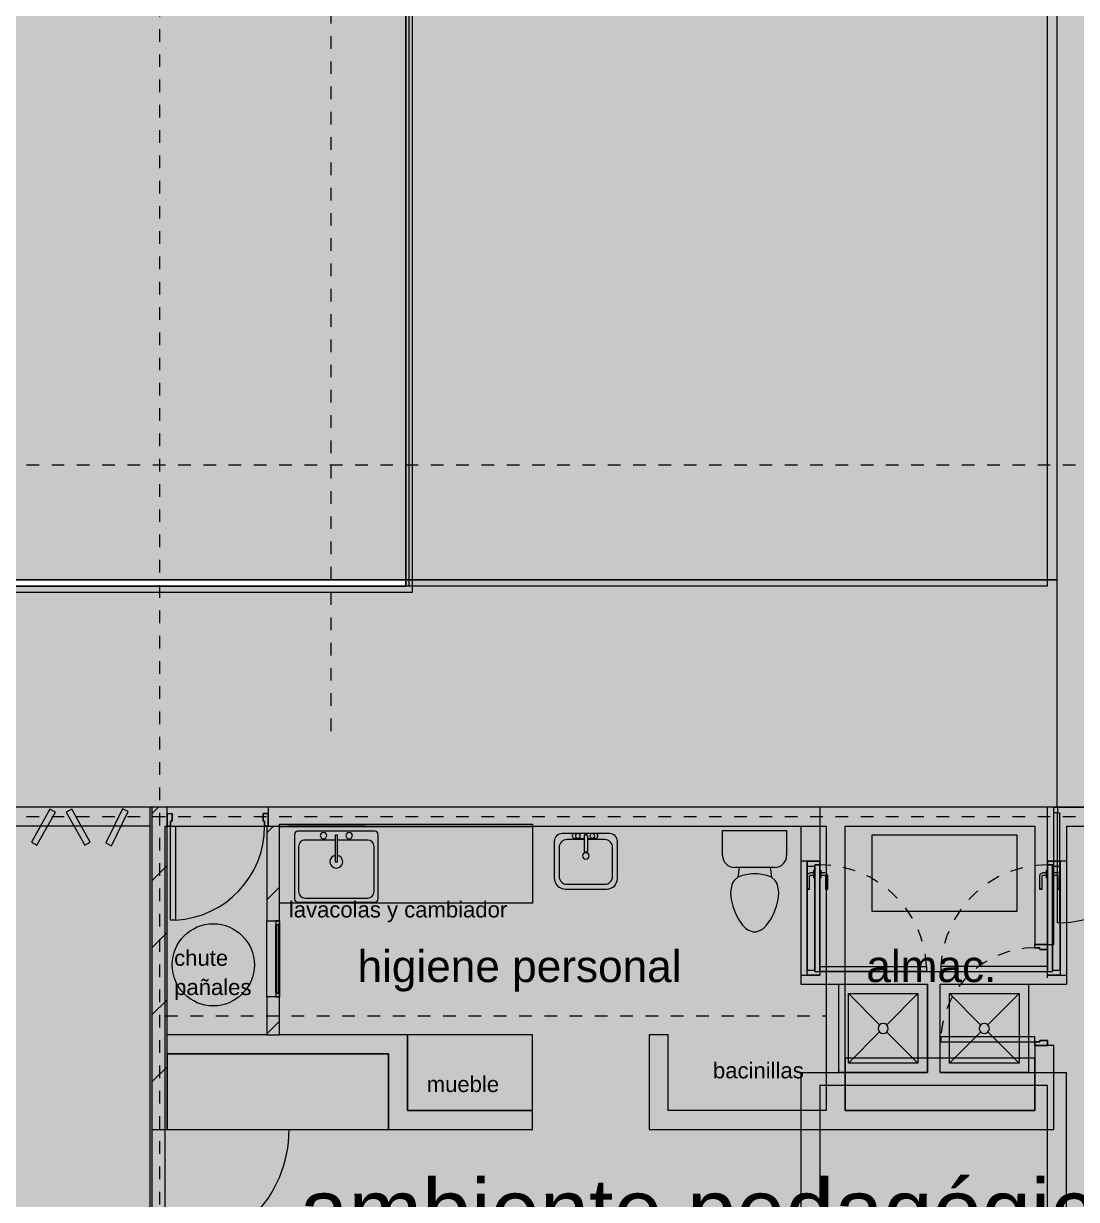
# Model space of a CAD drawing. Header units: metres. Extents: x -11.7 to 73.2, y 41.7 to 99.3.
# Drawn here: x 41.06 to 49.39, y 52.81 to 62.12 of the extents above; entities that cross this region are included whole.
import ezdxf

# ---------------------------------------------------------------- set-up
doc = ezdxf.new("R2010")
doc.units = ezdxf.units.M
for name, pattern in [('LineaDiscontinua-1_5mm', [0.003, 0.0015, -0.0015]), ('LíneaDeRejilla', [0.021, 0.012, -0.003, 0.003, -0.003]), ('Oculto', [0.006, 0.004, -0.002])]:
    doc.linetypes.add(name, pattern=pattern)
for name, color, linetype, lineweight in [('A-BRND', 11, 'Continuous', 5), ('A-DETL-3', 151, 'Continuous', 5), ('A-DETL-GENF', 92, 'Continuous', 5), ('A-DETL-LNOC', 90, 'Oculto', 5), ('A-GENM', 13, 'Continuous', 5), ('A-GLAZ', 151, 'Continuous', 13), ('A-MUEB', 31, 'Continuous', 5), ('A-MURO', 113, 'Continuous', 9), ('A-MURO-ACHU', 111, 'Continuous', 9), ('A-PISO', 51, 'Continuous', 9), ('A-PISO-ACHU', 8, 'Continuous', 9), ('A-PUER', 31, 'Continuous', 5), ('A-PUER-MARC', 31, 'Continuous', 5), ('A-TEXT-NOTA', 2, 'Continuous', 5), ('A-VENT', 1, 'Continuous', 5), ('A-WALL', 113, 'Continuous', 18), ('H-HID-APAR', 6, 'Continuous', 5), ('S-REJI', 1, 'Continuous', 5)]:
    doc.layers.add(name, color=color, linetype=linetype, lineweight=lineweight)
doc.styles.add('Arial', font='arial.ttf', dxfattribs={"height": 0.5})
doc.styles.add('Arial_3', font='arial.ttf', dxfattribs={"height": 0.25})
doc.styles.add('Arial_6', font='arial.ttf', dxfattribs={"height": 0.125})
pattern_1 = [(45, (0, 0), (-0.265165, 0.265165), [])]

# ---------------------------------------------------------------- blocks, each defined once
blk = doc.blocks.new('Top Rail Type - Top Rail_Internal_-1126757-Nivel 1')
at = {"layer": 'A-BRND'}
for p, q in [((44.0865, 57.6669), (44.0865, 68.1471)), ((44.0865, 68.1471), (44.0865, 57.6669)), ((44.1365, 68.1179), (44.1365, 57.6169)), ((44.1365, 68.1179), (44.1365, 57.6169)), ((44.1365, 57.6169), (19.8896, 57.6169)), ((44.1365, 57.6169), (19.8896, 57.6169)), ((20.0811, 57.6669), (44.0865, 57.6669)), ((44.0865, 57.6669), (20.0811, 57.6669)), ((44.0865, 57.6669), (44.0865, 57.6669)), ((44.1365, 57.6169), (44.1365, 57.6169))]:
    blk.add_line(p, q, dxfattribs=at)
blk = doc.blocks.new('Puerta-Batiente-ConDilataciones - 900x2200-3 Dilataciones-1189421-Nivel 1')
at = {"layer": 'A-GENM'}
for p, q in [((0.422, -0.035), (-0.422, -0.035)), ((0.422, -0.035), (-0.422, -0.035)), ((0.422, -0.035), (-0.422, -0.035)), ((-0.422, -0.075), (0.422, -0.075)), ((-0.422, -0.075), (0.422, -0.075)), ((-0.422, -0.075), (0.422, -0.075))]:
    blk.add_line(p, q, dxfattribs=at)
at = {"layer": 'A-PUER'}
for p, q in [((0.422, -0.035), (-0.422, -0.035)), ((-0.422, -0.035), (-0.422, -0.035)), ((-0.422, -0.035), (0.422, -0.035)), ((-0.422, -0.035), (-0.422, -0.075)), ((-0.422, -0.035), (-0.422, -0.075)), ((-0.422, -0.919), (-0.422, -0.075)), ((-0.422, -0.075), (-0.382, -0.075)), ((0.422, -0.075), (-0.422, -0.075)), ((-0.422, -0.075), (-0.422, -0.075)), ((-0.422, -0.075), (0.422, -0.075)), ((-0.382, -0.075), (-0.382, -0.919)), ((0.422, -0.035), (0.422, -0.035)), ((0.422, -0.075), (0.422, -0.035)), ((0.422, -0.035), (0.422, -0.075)), ((0.422, -0.075), (0.422, -0.075)), ((-0.382, -0.919), (-0.422, -0.919))]:
    blk.add_line(p, q, dxfattribs=at)
at = {"layer": 'A-PUER', "linetype": 'LineaDiscontinua-1_5mm'}
blk.add_arc((-0.422, -0.075), 0.844, 272.71646, 0, dxfattribs=at)
at = {"layer": 'A-PUER-MARC'}
for p, q in [((-0.45, -0.075), (-0.45, 0.025)), ((-0.45, 0.025), (-0.41, 0.025)), ((-0.45, -0.075), (-0.45, 0.025)), ((-0.45, 0.025), (-0.45, 0.025)), ((-0.45, 0.025), (0.45, 0.025)), ((-0.41, 0.025), (-0.41, -0.035)), ((-0.41, 0.025), (-0.41, 0.025)), ((-0.41, 0.025), (-0.41, -0.035)), ((0.41, 0.025), (-0.41, 0.025)), ((0.41, -0.035), (0.41, 0.025)), ((0.45, 0.025), (0.41, 0.025)), ((0.41, 0.025), (0.41, 0.025)), ((0.41, -0.035), (0.41, 0.025)), ((0.45, 0.025), (0.45, 0.025)), ((0.45, 0.025), (0.45, -0.075)), ((0.45, 0.025), (0.45, -0.075)), ((-0.422, -0.075), (-0.45, -0.075)), ((-0.45, -0.075), (-0.45, -0.075)), ((0.45, -0.075), (-0.45, -0.075)), ((-0.41, -0.035), (-0.422, -0.035)), ((-0.422, -0.035), (-0.422, -0.075)), ((-0.422, -0.035), (-0.422, -0.035)), ((-0.422, -0.035), (-0.422, -0.075)), ((0.422, -0.035), (-0.422, -0.035)), ((-0.422, -0.075), (-0.422, -0.075)), ((-0.422, -0.075), (0.422, -0.075)), ((-0.41, -0.035), (-0.41, -0.035)), ((-0.41, -0.035), (0.41, -0.035)), ((0.41, -0.035), (0.41, -0.035)), ((0.41, -0.035), (0.422, -0.035)), ((0.422, -0.035), (0.422, -0.035)), ((0.422, -0.035), (0.422, -0.075)), ((0.422, -0.075), (0.422, -0.035)), ((0.422, -0.075), (0.422, -0.075)), ((0.422, -0.075), (0.45, -0.075)), ((0.45, -0.075), (0.45, -0.075))]:
    blk.add_line(p, q, dxfattribs=at)
blk = doc.blocks.new('Manija-Horizontal-SinCerradura - 120-1041475-Nivel 1')
at = {"layer": 'A-PUER'}
for p, q in [((0.12, 0.008), (0.12, 0)), ((0.12, 0.008), (0.18, 0.008)), ((0.18, 0.008), (0.12, 0.008)), ((0.12, 0), (0.18, 0)), ((0.18, 0), (0.12, 0)), ((0.14, 0.038), (0.14, 0.008)), ((0.14, 0.008), (0.16, 0.008)), ((0.16, 0.008), (0.14, 0.008)), ((0.16, 0.008), (0.16, 0.038)), ((0.27, 0.063), (0.165, 0.063)), ((0.165, 0.043), (0.27, 0.043)), ((0.18, 0), (0.18, 0.008)), ((0.27, 0.063), (0.27, 0.043)), ((0.27, 0.043), (0.27, 0.063))]:
    blk.add_line(p, q, dxfattribs=at)
at = {"layer": 'A-PUER', "flags": 128}
for points in [[(0.165, 0.063), (0.144, 0.0515), (0.14, 0.038)], [(0.16, 0.038), (0.1623, 0.0422), (0.165, 0.043)]]:
    blk.add_lwpolyline(points, dxfattribs=at)
blk = doc.blocks.new('Manija-Horizontal-SinCerradura - 120-1041476-Nivel 1')
at = {"layer": 'A-PUER'}
for p, q in [((0.12, 0), (0.12, -0.008)), ((0.12, 0), (0.18, 0)), ((0.18, 0), (0.12, 0)), ((0.18, -0.008), (0.18, 0)), ((0.12, -0.008), (0.18, -0.008)), ((0.18, -0.008), (0.12, -0.008)), ((0.14, -0.008), (0.14, -0.038)), ((0.14, -0.008), (0.16, -0.008)), ((0.16, -0.008), (0.14, -0.008)), ((0.16, -0.038), (0.16, -0.008)), ((0.27, -0.043), (0.165, -0.043)), ((0.165, -0.063), (0.27, -0.063)), ((0.27, -0.063), (0.27, -0.043)), ((0.27, -0.043), (0.27, -0.063))]:
    blk.add_line(p, q, dxfattribs=at)
at = {"layer": 'A-PUER', "flags": 128}
for points in [[(0.14, -0.038), (0.1515, -0.059), (0.165, -0.063)], [(0.165, -0.043), (0.1608, -0.0407), (0.16, -0.038)]]:
    blk.add_lwpolyline(points, dxfattribs=at)
blk = doc.blocks.new('Puerta-Batiente-ConDilataciones - 900x2200-3 Dilataciones-1189918-Nivel 1')
at = {"layer": 'A-GENM'}
for p, q in [((-0.422, 0.075), (0.422, 0.075)), ((-0.422, 0.075), (0.422, 0.075)), ((-0.422, 0.075), (0.422, 0.075)), ((0.422, 0.035), (-0.422, 0.035)), ((0.422, 0.035), (-0.422, 0.035)), ((0.422, 0.035), (-0.422, 0.035))]:
    blk.add_line(p, q, dxfattribs=at)
at = {"layer": 'A-PUER'}
for p, q in [((-0.382, 0.919), (-0.422, 0.919)), ((-0.422, 0.919), (-0.422, 0.075)), ((-0.382, 0.075), (-0.382, 0.919)), ((-0.422, 0.075), (-0.382, 0.075)), ((0.422, 0.075), (-0.422, 0.075)), ((-0.422, 0.075), (-0.422, 0.075)), ((-0.422, 0.075), (0.422, 0.075)), ((-0.422, 0.075), (-0.422, 0.035)), ((-0.422, 0.075), (-0.422, 0.035)), ((0.422, 0.035), (-0.422, 0.035)), ((-0.422, 0.035), (-0.422, 0.035)), ((-0.422, 0.035), (0.422, 0.035)), ((0.422, 0.075), (0.422, 0.075)), ((0.422, 0.035), (0.422, 0.075)), ((0.422, 0.075), (0.422, 0.035)), ((0.422, 0.035), (0.422, 0.035))]:
    blk.add_line(p, q, dxfattribs=at)
at = {"layer": 'A-PUER', "linetype": 'LineaDiscontinua-1_5mm'}
blk.add_arc((-0.422, 0.075), 0.844, 360, 87.28354, dxfattribs=at)
at = {"layer": 'A-PUER-MARC'}
for p, q in [((-0.45, -0.025), (-0.45, 0.075)), ((-0.45, 0.075), (-0.422, 0.075)), ((-0.45, -0.025), (-0.45, 0.075)), ((-0.45, 0.075), (-0.45, 0.075)), ((-0.45, 0.075), (0.45, 0.075)), ((-0.422, 0.075), (-0.422, 0.035)), ((0.422, 0.075), (-0.422, 0.075)), ((-0.422, 0.075), (-0.422, 0.075)), ((-0.422, 0.075), (-0.422, 0.035)), ((-0.422, 0.035), (-0.41, 0.035)), ((-0.422, 0.035), (-0.422, 0.035)), ((-0.422, 0.035), (0.422, 0.035)), ((-0.41, 0.035), (-0.41, -0.025)), ((-0.41, 0.035), (-0.41, -0.025)), ((0.41, 0.035), (-0.41, 0.035)), ((-0.41, 0.035), (-0.41, 0.035)), ((0.41, 0.035), (0.41, 0.035)), ((0.41, -0.025), (0.41, 0.035)), ((0.422, 0.035), (0.41, 0.035)), ((0.41, -0.025), (0.41, 0.035)), ((0.422, 0.075), (0.422, 0.075)), ((0.45, 0.075), (0.422, 0.075)), ((0.422, 0.075), (0.422, 0.035)), ((0.422, 0.035), (0.422, 0.075)), ((0.422, 0.035), (0.422, 0.035)), ((0.45, 0.075), (0.45, -0.025)), ((0.45, 0.075), (0.45, 0.075)), ((0.45, 0.075), (0.45, -0.025)), ((-0.41, -0.025), (-0.45, -0.025)), ((0.45, -0.025), (-0.45, -0.025)), ((-0.45, -0.025), (-0.45, -0.025)), ((-0.41, -0.025), (-0.41, -0.025)), ((-0.41, -0.025), (0.41, -0.025)), ((0.41, -0.025), (0.45, -0.025)), ((0.41, -0.025), (0.41, -0.025)), ((0.45, -0.025), (0.45, -0.025))]:
    blk.add_line(p, q, dxfattribs=at)
blk = doc.blocks.new('M_Shower Stall-2D - Poceta aseol-2D 70_70-1736770-Nivel 1')
at = {"layer": 'H-HID-APAR'}
for p, q in [((0, 0), (0, 0.7)), ((0, 0.7), (0.7, 0.7)), ((0.7, 0.7), (0.7, 0)), ((0.075, 0.625), (0.3211, 0.3789)), ((0.075, 0.075), (0.075, 0.625)), ((0.075, 0.625), (0.625, 0.625)), ((0.625, 0.625), (0.3789, 0.3789)), ((0.625, 0.625), (0.625, 0.075)), ((0.3224, 0.3224), (0.075, 0.075)), ((0.3776, 0.3224), (0.625, 0.075)), ((0.7, 0), (0, 0)), ((0.625, 0.075), (0.075, 0.075))]:
    blk.add_line(p, q, dxfattribs=at)
for start, end in [(360, 180), (180, 360)]:
    blk.add_arc((0.35, 0.35), 0.04, start, end, dxfattribs=at)
blk = doc.blocks.new('PuertaVentana-Batiente-2Cuerpos-ConDivisionHorizontal - 1800x2000 - Division 80-1717527-Nivel 1')
at = {"layer": 'A-PUER'}
for p, q in [((-0.855, 0.84), (-0.87, 0.84)), ((-0.87, 0.84), (-0.87, -0.03)), ((-0.855, -0.03), (-0.855, 0.84)), ((0.855, -0.03), (0.855, 0.84)), ((0.855, 0.84), (0.87, 0.84)), ((0.87, 0.84), (0.87, -0.03)), ((-0.9, -0.03), (-0.9, -0.075)), ((-0.87, -0.03), (-0.9, -0.03)), ((-0.9, -0.075), (-0.87, -0.075)), ((-0.87, -0.075), (-0.87, -0.03)), ((-0.87, -0.03), (-0.855, -0.03)), ((0.87, -0.03), (0.855, -0.03)), ((0.87, -0.075), (0.87, -0.03)), ((0.87, -0.03), (0.9, -0.03)), ((0.9, -0.075), (0.87, -0.075)), ((0.9, -0.03), (0.9, -0.075))]:
    blk.add_line(p, q, dxfattribs=at)
for centre, start, end in [((-0.87, -0.03), 360, 89.01209), ((0.87, -0.03), 90.98791, 180)]:
    blk.add_arc(centre, 0.87, start, end, dxfattribs=at)
blk = doc.blocks.new('M_Door-Curtain-Wall-Single-Glass - M_Door-Curtain-Wall-Single-Glass-1730357-Nivel 1')
at = {"layer": 'A-PUER'}
blk.add_line((0.4875, -0.0508), (0.4875, -1.0258), dxfattribs=at)
blk.add_arc((0.4875, -0.0508), 0.975, 180, 270, dxfattribs=at)
blk = doc.blocks.new('Puerta-Batiente-HojaLisa - 800x2200-V22-Nivel 1')
at = {"layer": 'A-PUER'}
for p, q in [((-0.332, 0.819), (-0.372, 0.819)), ((-0.372, 0.819), (-0.372, 0.075)), ((-0.332, 0.075), (-0.332, 0.819)), ((-0.372, 0.075), (-0.332, 0.075))]:
    blk.add_line(p, q, dxfattribs=at)
at = {"layer": 'A-PUER', "linetype": 'LineaDiscontinua-1_5mm'}
blk.add_arc((-0.372, 0.075), 0.744, 360, 86.9181, dxfattribs=at)
at = {"layer": 'A-PUER-MARC', "lineweight": 9}
for p, q in [((-0.4, -0.025), (-0.4, 0.075)), ((-0.4, 0.075), (-0.372, 0.075)), ((-0.372, 0.075), (-0.372, 0.035)), ((-0.372, 0.035), (-0.36, 0.035)), ((-0.36, 0.035), (-0.36, -0.025)), ((0.36, 0.035), (0.372, 0.035)), ((0.36, -0.025), (0.36, 0.035)), ((0.372, 0.035), (0.372, 0.075)), ((0.372, 0.075), (0.4, 0.075)), ((0.4, 0.075), (0.4, -0.025)), ((-0.36, -0.025), (-0.4, -0.025)), ((0.4, -0.025), (0.36, -0.025))]:
    blk.add_line(p, q, dxfattribs=at)
at = {"layer": 'A-PUER-MARC'}
for p, q in [((-0.4, 0.075), (-0.4, -0.025)), ((-0.372, 0.075), (-0.4, 0.075)), ((-0.4, 0.075), (-0.4, 0.075)), ((-0.372, 0.035), (-0.372, 0.075)), ((-0.372, 0.075), (-0.372, 0.075)), ((-0.36, 0.035), (-0.372, 0.035)), ((-0.372, 0.035), (-0.372, 0.035)), ((-0.36, -0.025), (-0.36, 0.035)), ((-0.36, 0.035), (-0.36, 0.035)), ((0.36, 0.035), (0.36, 0.035)), ((0.36, 0.035), (0.36, -0.025)), ((0.36, 0.035), (0.372, 0.035)), ((0.372, 0.075), (0.372, 0.075)), ((0.372, 0.075), (0.4, 0.075)), ((0.372, 0.075), (0.372, 0.035)), ((0.372, 0.035), (0.372, 0.035)), ((0.4, -0.025), (0.4, 0.075)), ((0.4, 0.075), (0.4, 0.075)), ((-0.4, -0.025), (-0.36, -0.025)), ((-0.4, -0.025), (-0.4, -0.025)), ((-0.36, -0.025), (-0.36, -0.025)), ((0.4, -0.025), (0.36, -0.025)), ((0.36, -0.025), (0.36, -0.025)), ((0.4, -0.025), (0.4, -0.025))]:
    blk.add_line(p, q, dxfattribs=at)
blk = doc.blocks.new('Puerta-Batiente-HojaEnCelosia - 800x2200-1053515-Nivel 1')
at = {"layer": 'A-PUER'}
for p, q in [((-0.372, -0.819), (-0.372, -0.075)), ((-0.372, -0.075), (-0.332, -0.075)), ((-0.332, -0.075), (-0.332, -0.819)), ((-0.332, -0.819), (-0.372, -0.819))]:
    blk.add_line(p, q, dxfattribs=at)
blk.add_arc((-0.372, -0.075), 0.744, 273.0819, 0, dxfattribs=at)
at = {"layer": 'A-PUER-MARC', "lineweight": 9}
for p, q in [((-0.4, 0.025), (-0.36, 0.025)), ((-0.4, -0.075), (-0.4, 0.025)), ((-0.36, 0.025), (-0.36, -0.035)), ((0.36, 0.025), (0.4, 0.025)), ((0.36, -0.035), (0.36, 0.025)), ((0.4, 0.025), (0.4, -0.075)), ((-0.372, -0.075), (-0.4, -0.075)), ((-0.372, -0.035), (-0.372, -0.075)), ((-0.36, -0.035), (-0.372, -0.035)), ((0.372, -0.035), (0.36, -0.035)), ((0.372, -0.075), (0.372, -0.035)), ((0.4, -0.075), (0.372, -0.075))]:
    blk.add_line(p, q, dxfattribs=at)
at = {"layer": 'A-PUER-MARC'}
for p, q in [((-0.4, 0.025), (-0.4, 0.025)), ((-0.4, 0.025), (-0.4, -0.075)), ((-0.4, 0.025), (-0.36, 0.025)), ((-0.36, -0.035), (-0.36, 0.025)), ((-0.36, 0.025), (-0.36, 0.025)), ((0.36, 0.025), (0.36, -0.035)), ((0.4, 0.025), (0.36, 0.025)), ((0.36, 0.025), (0.36, 0.025)), ((0.4, -0.075), (0.4, 0.025)), ((0.4, 0.025), (0.4, 0.025)), ((-0.372, -0.075), (-0.4, -0.075)), ((-0.4, -0.075), (-0.4, -0.075)), ((-0.372, -0.035), (-0.372, -0.035)), ((-0.36, -0.035), (-0.372, -0.035)), ((-0.372, -0.075), (-0.372, -0.035)), ((-0.372, -0.075), (-0.372, -0.075)), ((-0.36, -0.035), (-0.36, -0.035)), ((0.36, -0.035), (0.372, -0.035)), ((0.36, -0.035), (0.36, -0.035)), ((0.372, -0.035), (0.372, -0.075)), ((0.372, -0.035), (0.372, -0.035)), ((0.372, -0.075), (0.4, -0.075)), ((0.372, -0.075), (0.372, -0.075)), ((0.4, -0.075), (0.4, -0.075))]:
    blk.add_line(p, q, dxfattribs=at)
blk = doc.blocks.new('M_Toilet-Domestic-3D - M_Toilet-Domestic-3D-V11-Nivel 1')
at = {"layer": 'H-HID-APAR'}
for p, q in [((-0.2534, 0.4947), (0.2534, 0.4947)), ((-0.2534, 0.2984), (-0.2534, 0.4947)), ((0.2534, 0.4947), (0.2534, 0.2984)), ((0.1587, 0.2038), (-0.1588, 0.2038)), ((-0.1235, 0.2038), (-0.1323, 0.127)), ((0.1235, 0.2038), (0.1323, 0.127)), ((-0.1626, 0.1016), (-0.177, 0.0762)), ((-0.1323, 0.127), (-0.1626, 0.1016)), ((-0.0974, 0.1397), (-0.1323, 0.127)), ((-0.0254, 0.1524), (-0.0974, 0.1397)), ((0.0254, 0.1524), (-0.0254, 0.1524)), ((0.0974, 0.1397), (0.0254, 0.1524)), ((0.1323, 0.127), (0.0974, 0.1397)), ((0.1626, 0.1016), (0.1323, 0.127)), ((0.177, 0.0762), (0.1626, 0.1016)), ((-0.1883, 0.0253), (-0.1905, 0)), ((-0.1905, 0), (-0.1861, -0.0506)), ((-0.1838, 0.0508), (-0.1883, 0.0253)), ((-0.177, 0.0762), (-0.1838, 0.0508)), ((0.1838, 0.0508), (0.177, 0.0762)), ((0.1883, 0.0253), (0.1838, 0.0508)), ((0.1861, -0.0506), (0.1905, 0)), ((0.1905, 0), (0.1883, 0.0253)), ((-0.1861, -0.0506), (-0.1724, -0.1016)), ((0.1724, -0.1016), (0.1861, -0.0506)), ((-0.1724, -0.1016), (-0.1539, -0.1524)), ((-0.1539, -0.1524), (-0.1302, -0.2032)), ((0.1302, -0.2032), (0.1539, -0.1524)), ((0.1539, -0.1524), (0.1724, -0.1016)), ((-0.1302, -0.2032), (-0.095, -0.254)), ((-0.095, -0.254), (-0.0696, -0.2794)), ((0.0696, -0.2794), (0.095, -0.254)), ((0.095, -0.254), (0.1302, -0.2032)), ((-0.0696, -0.2794), (-0.0476, -0.2921)), ((-0.0476, -0.2921), (-0.0127, -0.3048)), ((-0.0127, -0.3048), (0.0127, -0.3048)), ((0.0127, -0.3048), (0.0476, -0.2921)), ((0.0476, -0.2921), (0.0696, -0.2794))]:
    blk.add_line(p, q, dxfattribs=at)
for centre, start, end in [((-0.1588, 0.2984), 180, 270), ((0.1587, 0.2984), 270, 360)]:
    blk.add_arc(centre, 0.0946, start, end, dxfattribs=at)
blk = doc.blocks.new('M_Sink Vanity-Square - 500 x 440mm-1510842-Nivel 1')
at = {"layer": 'H-HID-APAR'}
for p, q in [((-0.2343, 0.1166), (-0.2343, -0.171)), ((-0.2343, 0.1166), (-0.2343, -0.171)), ((0.2022, 0.1801), (-0.1708, 0.1801)), ((0.2022, 0.1801), (-0.1708, 0.1801)), ((0.003, 0.1325), (-0.1327, 0.1325)), ((0.0919, 0.1801), (-0.0732, 0.1801)), ((-0.0732, 0.142), (0.003, 0.142)), ((0.003, 0.1607), (0.003, 0.0404)), ((0.0284, 0.1607), (0.0284, 0.0404)), ((0.0284, 0.142), (0.0919, 0.142)), ((0.1641, 0.1325), (0.0284, 0.1325)), ((0.2657, -0.1755), (0.2657, 0.1166)), ((0.2657, -0.1755), (0.2657, 0.1166)), ((-0.1962, 0.069), (-0.1962, -0.1583)), ((0.2276, -0.1583), (0.2276, 0.069)), ((-0.1454, -0.2599), (0.1813, -0.2599)), ((-0.1454, -0.2599), (0.1813, -0.2599)), ((-0.1327, -0.2218), (0.1641, -0.2218))]:
    blk.add_line(p, q, dxfattribs=at)
for centre, radius, start, end in [((-0.1708, 0.1166), 0.0635, 90, 180), ((-0.1708, 0.1166), 0.0635, 90, 180), ((-0.1327, 0.069), 0.0635, 90, 180), ((-0.0732, 0.1611), 0.019, 90, 270), ((-0.0478, 0.1611), 0.019, 360, 180), ((-0.0478, 0.1611), 0.019, 180, 0), ((0.0157, 0.1607), 0.0127, 360, 180), ((0.0665, 0.1611), 0.019, 360, 180), ((0.0665, 0.1611), 0.019, 180, 360), ((0.0919, 0.1611), 0.019, 270, 90), ((0.1641, 0.069), 0.0635, 0, 90), ((0.2022, 0.1166), 0.0635, 0, 90), ((0.2022, 0.1166), 0.0635, 360, 90), ((0.0157, 0.0032), 0.0254, 360, 180), ((0.0157, 0.0032), 0.0254, 180, 0), ((0.0157, 0.0404), 0.0127, 180, 0), ((-0.1454, -0.171), 0.0889, 180, 270), ((-0.1454, -0.171), 0.0889, 180, 270), ((-0.1327, -0.1583), 0.0635, 180, 270), ((0.1641, -0.1583), 0.0635, 270, 0), ((0.1813, -0.1755), 0.0844, 270, 0), ((0.1813, -0.1755), 0.0844, 270, 0)]:
    blk.add_arc(centre, radius, start, end, dxfattribs=at)
blk = doc.blocks.new('M_Counter Top - 600mm Depth-1720909-Nivel 1')
at = {"layer": 'A-MUEB'}
for p, q in [((-1.2005, 0.625), (0.7995, 0.625)), ((-1.2005, 0), (-1.2005, 0.625)), ((0.7995, 0.625), (0.7995, 0)), ((-1.2005, 0.019), (0.7995, 0.019)), ((0.7995, 0), (-1.2005, 0))]:
    blk.add_line(p, q, dxfattribs=at)
blk = doc.blocks.new('M_Sink-Single-2D - 660 x 560mm-V5-Nivel 1')
at = {"layer": 'H-HID-APAR'}
for p, q in [((0.6363, 0.675), (0.0271, 0.675)), ((0.6363, 0.675), (0.0271, 0.675)), ((0.0017, 0.6496), (0.0017, 0.1404)), ((0.0017, 0.6496), (0.0017, 0.1404)), ((0.0334, 0.5925), (0.0334, 0.2357)), ((0.5791, 0.6433), (0.0842, 0.6433)), ((0.6299, 0.2357), (0.6299, 0.5925)), ((0.6617, 0.1404), (0.6617, 0.6496)), ((0.6617, 0.1404), (0.6617, 0.6496)), ((0.3412, 0.3563), (0.3222, 0.3563)), ((0.3222, 0.3563), (0.3222, 0.1468)), ((0.3412, 0.1468), (0.3412, 0.3563)), ((0.0271, 0.115), (0.6363, 0.115)), ((0.0271, 0.115), (0.6363, 0.115)), ((0.0842, 0.1849), (0.3222, 0.1849)), ((0.3222, 0.1468), (0.3412, 0.1468)), ((0.3412, 0.1849), (0.5791, 0.1849)), ((0.1018, 0.075), (0.7218, 0.075))]:
    blk.add_line(p, q, dxfattribs=at)
for centre, radius, start, end in [((0.0271, 0.6496), 0.0254, 90, 180), ((0.0271, 0.6496), 0.0254, 90, 180), ((0.6363, 0.6496), 0.0254, 0, 90), ((0.6363, 0.6496), 0.0254, 0, 90), ((0.0842, 0.5925), 0.0508, 90, 180), ((0.5791, 0.5925), 0.0508, 360, 90), ((0.3317, 0.3563), 0.0508, 360, 180), ((0.3317, 0.3563), 0.0508, 180, 259.19308), ((0.3317, 0.3563), 0.0508, 280.80692, 0), ((0.0842, 0.2357), 0.0508, 180, 270), ((0.5791, 0.2357), 0.0508, 270, 0), ((0.0271, 0.1404), 0.0254, 180, 270), ((0.0271, 0.1404), 0.0254, 180, 270), ((0.2301, 0.15), 0.0254, 360, 180), ((0.2301, 0.15), 0.0254, 180, 0), ((0.4333, 0.15), 0.0254, 360, 180), ((0.4333, 0.15), 0.0254, 180, 360), ((0.6363, 0.1404), 0.0254, 270, 360), ((0.6363, 0.1404), 0.0254, 270, 0)]:
    blk.add_arc(centre, radius, start, end, dxfattribs=at)
blk = doc.blocks.new('Ventana-1Cuerpo-EnRejilla - 600x600-1725952-Nivel 1')
at = {"layer": 'A-GLAZ'}
for p, q in [((-0.27, -0.02), (-0.3, -0.02)), ((-0.3, -0.02), (-0.3, -0.05)), ((-0.3, -0.05), (-0.27, -0.05)), ((-0.27, -0.05), (-0.27, -0.02)), ((0.3, -0.02), (0.27, -0.02)), ((0.27, -0.02), (0.27, -0.05)), ((0.27, -0.05), (0.3, -0.05)), ((0.3, -0.05), (0.3, -0.02))]:
    blk.add_line(p, q, dxfattribs=at)
at = {"layer": 'A-VENT'}
for p, q in [((-0.3, -0.02), (-0.3, -0.05)), ((0.3, -0.02), (-0.3, -0.02)), ((-0.3, -0.02), (-0.3, -0.02)), ((-0.3, -0.05), (-0.3, -0.05)), ((-0.3, -0.05), (0.3, -0.05)), ((-0.27, -0.045), (-0.27, -0.02)), ((-0.27, -0.02), (-0.27, -0.02)), ((-0.27, -0.02), (-0.27, -0.025)), ((0.27, -0.02), (-0.27, -0.02)), ((0.27, -0.02), (-0.27, -0.02)), ((-0.27, -0.045), (-0.27, -0.02)), ((-0.27, -0.02), (-0.27, -0.02)), ((-0.27, -0.02), (-0.27, -0.025)), ((0.27, -0.02), (-0.27, -0.02)), ((0.27, -0.02), (-0.27, -0.02)), ((-0.27, -0.045), (-0.27, -0.02)), ((-0.27, -0.02), (-0.27, -0.02)), ((-0.27, -0.02), (-0.27, -0.025)), ((0.27, -0.02), (-0.27, -0.02)), ((0.27, -0.02), (-0.27, -0.02)), ((-0.27, -0.045), (-0.27, -0.02)), ((-0.27, -0.02), (-0.27, -0.02)), ((-0.27, -0.02), (-0.27, -0.025)), ((0.27, -0.02), (-0.27, -0.02)), ((0.27, -0.02), (-0.27, -0.02)), ((-0.27, -0.045), (-0.27, -0.02)), ((-0.27, -0.02), (-0.27, -0.02)), ((-0.27, -0.02), (-0.27, -0.025)), ((0.27, -0.02), (-0.27, -0.02)), ((0.27, -0.02), (-0.27, -0.02)), ((-0.27, -0.045), (-0.27, -0.02)), ((-0.27, -0.02), (-0.27, -0.02)), ((-0.27, -0.02), (-0.27, -0.025)), ((0.27, -0.02), (-0.27, -0.02)), ((0.27, -0.02), (-0.27, -0.02)), ((-0.27, -0.045), (-0.27, -0.02)), ((-0.27, -0.02), (-0.27, -0.02)), ((-0.27, -0.02), (-0.27, -0.025)), ((0.27, -0.02), (-0.27, -0.02)), ((0.27, -0.02), (-0.27, -0.02)), ((-0.27, -0.045), (-0.27, -0.02)), ((-0.27, -0.02), (-0.27, -0.02)), ((-0.27, -0.02), (-0.27, -0.025)), ((0.27, -0.02), (-0.27, -0.02)), ((0.27, -0.02), (-0.27, -0.02)), ((-0.27, -0.045), (-0.27, -0.02)), ((-0.27, -0.02), (-0.27, -0.02)), ((-0.27, -0.02), (-0.27, -0.025)), ((0.27, -0.02), (-0.27, -0.02)), ((0.27, -0.02), (-0.27, -0.02)), ((-0.27, -0.02), (-0.27, -0.05)), ((-0.27, -0.02), (-0.27, -0.02)), ((-0.27, -0.02), (0.27, -0.02)), ((-0.27, -0.025), (-0.27, -0.05)), ((0.27, -0.025), (-0.27, -0.025)), ((-0.27, -0.025), (-0.27, -0.05)), ((0.27, -0.025), (-0.27, -0.025)), ((-0.27, -0.025), (-0.27, -0.05)), ((0.27, -0.025), (-0.27, -0.025)), ((-0.27, -0.025), (-0.27, -0.05)), ((0.27, -0.025), (-0.27, -0.025)), ((-0.27, -0.025), (-0.27, -0.05)), ((0.27, -0.025), (-0.27, -0.025)), ((-0.27, -0.025), (-0.27, -0.05)), ((0.27, -0.025), (-0.27, -0.025)), ((-0.27, -0.025), (-0.27, -0.05)), ((0.27, -0.025), (-0.27, -0.025)), ((-0.27, -0.025), (-0.27, -0.05)), ((0.27, -0.025), (-0.27, -0.025)), ((-0.27, -0.025), (-0.27, -0.05)), ((0.27, -0.025), (-0.27, -0.025)), ((-0.27, -0.05), (-0.27, -0.045)), ((-0.27, -0.045), (0.27, -0.045)), ((-0.27, -0.05), (-0.27, -0.045)), ((-0.27, -0.045), (0.27, -0.045)), ((-0.27, -0.05), (-0.27, -0.045)), ((-0.27, -0.045), (0.27, -0.045)), ((-0.27, -0.05), (-0.27, -0.045)), ((-0.27, -0.045), (0.27, -0.045)), ((-0.27, -0.05), (-0.27, -0.045)), ((-0.27, -0.045), (0.27, -0.045)), ((-0.27, -0.05), (-0.27, -0.045)), ((-0.27, -0.045), (0.27, -0.045)), ((-0.27, -0.05), (-0.27, -0.045)), ((-0.27, -0.045), (0.27, -0.045)), ((-0.27, -0.05), (-0.27, -0.045)), ((-0.27, -0.045), (0.27, -0.045)), ((-0.27, -0.05), (-0.27, -0.045)), ((-0.27, -0.045), (0.27, -0.045)), ((-0.27, -0.05), (-0.27, -0.05)), ((0.27, -0.05), (-0.27, -0.05)), ((0.27, -0.05), (-0.27, -0.05)), ((-0.27, -0.05), (-0.27, -0.05)), ((0.27, -0.05), (-0.27, -0.05)), ((0.27, -0.05), (-0.27, -0.05)), ((-0.27, -0.05), (-0.27, -0.05)), ((0.27, -0.05), (-0.27, -0.05)), ((0.27, -0.05), (-0.27, -0.05)), ((-0.27, -0.05), (-0.27, -0.05)), ((0.27, -0.05), (-0.27, -0.05)), ((0.27, -0.05), (-0.27, -0.05)), ((-0.27, -0.05), (-0.27, -0.05)), ((0.27, -0.05), (-0.27, -0.05)), ((0.27, -0.05), (-0.27, -0.05)), ((-0.27, -0.05), (-0.27, -0.05)), ((0.27, -0.05), (-0.27, -0.05)), ((0.27, -0.05), (-0.27, -0.05)), ((-0.27, -0.05), (-0.27, -0.05)), ((0.27, -0.05), (-0.27, -0.05)), ((0.27, -0.05), (-0.27, -0.05)), ((-0.27, -0.05), (-0.27, -0.05)), ((0.27, -0.05), (-0.27, -0.05)), ((0.27, -0.05), (-0.27, -0.05)), ((-0.27, -0.05), (-0.27, -0.05)), ((0.27, -0.05), (-0.27, -0.05)), ((0.27, -0.05), (-0.27, -0.05)), ((0.27, -0.05), (-0.27, -0.05)), ((-0.27, -0.05), (-0.27, -0.05)), ((0.27, -0.025), (0.27, -0.02)), ((0.27, -0.02), (0.27, -0.02)), ((0.27, -0.02), (0.27, -0.045)), ((0.27, -0.025), (0.27, -0.02)), ((0.27, -0.02), (0.27, -0.02)), ((0.27, -0.02), (0.27, -0.045)), ((0.27, -0.025), (0.27, -0.02)), ((0.27, -0.02), (0.27, -0.02)), ((0.27, -0.02), (0.27, -0.045)), ((0.27, -0.025), (0.27, -0.02)), ((0.27, -0.02), (0.27, -0.02)), ((0.27, -0.02), (0.27, -0.045)), ((0.27, -0.025), (0.27, -0.02)), ((0.27, -0.02), (0.27, -0.02)), ((0.27, -0.02), (0.27, -0.045)), ((0.27, -0.025), (0.27, -0.02)), ((0.27, -0.02), (0.27, -0.02)), ((0.27, -0.02), (0.27, -0.045)), ((0.27, -0.025), (0.27, -0.02)), ((0.27, -0.02), (0.27, -0.02)), ((0.27, -0.02), (0.27, -0.045)), ((0.27, -0.025), (0.27, -0.02)), ((0.27, -0.02), (0.27, -0.02)), ((0.27, -0.02), (0.27, -0.045)), ((0.27, -0.025), (0.27, -0.02)), ((0.27, -0.02), (0.27, -0.02)), ((0.27, -0.02), (0.27, -0.045)), ((0.27, -0.02), (0.27, -0.05)), ((0.27, -0.02), (0.27, -0.02)), ((0.27, -0.05), (0.27, -0.025)), ((0.27, -0.05), (0.27, -0.025)), ((0.27, -0.05), (0.27, -0.025)), ((0.27, -0.05), (0.27, -0.025)), ((0.27, -0.05), (0.27, -0.025)), ((0.27, -0.05), (0.27, -0.025)), ((0.27, -0.05), (0.27, -0.025)), ((0.27, -0.05), (0.27, -0.025)), ((0.27, -0.05), (0.27, -0.025)), ((0.27, -0.045), (0.27, -0.05)), ((0.27, -0.045), (0.27, -0.05)), ((0.27, -0.045), (0.27, -0.05)), ((0.27, -0.045), (0.27, -0.05)), ((0.27, -0.045), (0.27, -0.05)), ((0.27, -0.045), (0.27, -0.05)), ((0.27, -0.045), (0.27, -0.05)), ((0.27, -0.045), (0.27, -0.05)), ((0.27, -0.045), (0.27, -0.05)), ((0.27, -0.05), (0.27, -0.05)), ((0.27, -0.05), (0.27, -0.05)), ((0.27, -0.05), (0.27, -0.05)), ((0.27, -0.05), (0.27, -0.05)), ((0.27, -0.05), (0.27, -0.05)), ((0.27, -0.05), (0.27, -0.05)), ((0.27, -0.05), (0.27, -0.05)), ((0.27, -0.05), (0.27, -0.05)), ((0.27, -0.05), (0.27, -0.05)), ((0.27, -0.05), (0.27, -0.05)), ((0.3, -0.02), (0.3, -0.05)), ((0.3, -0.02), (0.3, -0.02)), ((0.3, -0.05), (0.3, -0.05))]:
    blk.add_line(p, q, dxfattribs=at)

msp = doc.modelspace()

# ---------------------------------------------------------------- hatches: boundary and pattern name
at = {"layer": 'A-DETL-GENF'}
for color, points in [(10, [(20.1517, 57.7169), (47.9687, 73.2846), (49.2072, 71.0877), (54.3808, 73.9965), (54.3808, 55.9169), (49.2365, 55.9169), (49.2365, 57.7169)]), (7, [(54.4615, 48.3419), (54.4615, 48.2669), (42.0765, 48.2669), (42.0765, 55.9169), (54.4615, 55.9169)]), (201, [(48.9227, 55.6957), (48.9227, 55.0957), (47.7727, 55.0957), (47.7727, 55.6957)]), (254, [(44.099, 54.1169), (45.0865, 54.1169), (45.0865, 53.5169), (44.099, 53.5169)]), (254, [(42.1965, 53.9669), (43.949, 53.9669), (43.949, 53.3669), (42.1965, 53.3669)]), (254, [(49.0616, 53.932), (49.0616, 53.5169), (47.5616, 53.5169), (47.5616, 53.932)])]:
    msp.add_hatch(color=color, dxfattribs=at).paths.add_polyline_path(points, flags=0)
at = {"layer": 'A-MURO-ACHU', "lineweight": 5}
for points in [[(41.1668, 55.6155), (41.1232, 55.64), (41.2701, 55.9016), (41.3137, 55.8771)], [(41.5891, 55.64), (41.5455, 55.6155), (41.3987, 55.8771), (41.4423, 55.9016)], [(41.7582, 55.6127), (41.7131, 55.6344), (41.8432, 55.9047), (41.8882, 55.8831)], [(47.4116, 55.7669), (47.5616, 55.7669), (47.5616, 53.5169), (47.4116, 53.5169)], [(43.949, 54.1169), (43.949, 53.9669), (42.1965, 53.9669), (42.1965, 54.1169), (42.9865, 54.1169), (43.0865, 54.1169)], [(44.099, 53.5169), (43.949, 53.5169), (43.949, 53.9669), (43.949, 54.1169), (44.099, 54.1169)], [(46.0116, 54.1169), (46.1616, 54.1169), (46.1616, 53.5169), (46.0116, 53.5169)], [(44.9365, 53.5169), (44.9365, 53.3669), (43.949, 53.3669), (43.949, 53.5169), (44.099, 53.5169)], [(44.9365, 53.5169), (45.0865, 53.5169), (45.0865, 53.3669), (44.9365, 53.3669)], [(49.0616, 53.5169), (49.0616, 53.3669), (46.0116, 53.3669), (46.0116, 53.5169), (46.1616, 53.5169), (47.4116, 53.5169), (47.5616, 53.5169)]]:
    msp.add_hatch(color=256, dxfattribs=at).paths.add_polyline_path(points, flags=0)
h = msp.add_hatch(dxfattribs=at)
h.set_pattern_fill('FP_1', color=256, style=0, pattern_type=2)
h.set_pattern_definition(pattern_1)
h.paths.add_polyline_path([(42.0765, 55.9169), (42.1965, 55.9169), (42.1965, 54.1169), (42.1965, 53.9669), (42.1965, 53.3669), (42.0765, 53.3669)], flags=0)
h = msp.add_hatch(color=256, dxfattribs=at)
h.paths.add_polyline_path([(51.0116, 55.7669), (51.0116, 55.9169), (54.4615, 55.9169), (54.4615, 55.7669), (54.3115, 55.7669), (51.1616, 55.7669)], flags=0)
h.paths.add_polyline_path([(42.9965, 55.7669), (42.9965, 55.9169), (49.2116, 55.9169), (49.2116, 55.7669), (49.0616, 55.7669), (47.5616, 55.7669), (47.4116, 55.7669), (43.0865, 55.7669)], flags=0)
h = msp.add_hatch(dxfattribs=at)
h.set_pattern_fill('FP_1', color=256, style=0, pattern_type=2)
h.set_pattern_definition(pattern_1)
h.paths.add_polyline_path([(42.9865, 54.4169), (43.0865, 54.4169), (43.0865, 54.1169), (42.9865, 54.1169)], flags=0)
h.paths.add_polyline_path([(42.9865, 55.7669), (42.9965, 55.7669), (43.0865, 55.7669), (43.0865, 55.0169), (42.9865, 55.0169)], flags=0)
h = msp.add_hatch(color=256, dxfattribs=at)
h.paths.add_polyline_path([(49.0616, 54.032), (49.2116, 54.032), (49.2116, 53.3669), (49.0616, 53.3669), (49.0616, 53.5169)], flags=0)
h.paths.add_polyline_path([(49.0616, 55.7669), (49.2116, 55.7669), (49.2116, 54.832), (49.0616, 54.832)], flags=0)
at = {"layer": 'A-PISO-ACHU', "lineweight": 5}
h = msp.add_hatch(color=256, dxfattribs=at)
edge = h.paths.add_edge_path(flags=0)
edge.add_line((-11.7445, 67.4776), (-11.7445, 68.9916))
edge.add_line((-11.7445, 68.9916), (20.6801, 87.2404))
edge.add_line((20.6801, 87.2404), (42.7634, 99.3209))
edge.add_line((42.7634, 99.3209), (49.0143, 99.3209))
edge.add_line((49.0143, 99.3209), (22.1357, 84.6171))
edge.add_line((22.1357, 84.6171), (-8.4217, 67.4192))
edge.add_arc((-9.9695, 75.3717), 8.1018, 263.70195, 281.01358, ccw=False)
edge.add_arc((-12.5327, 60.5221), 7, 76.16032, 83.5347)
h.paths.add_polyline_path([(73.1577, 99.3209), (73.1577, 41.6604)], flags=0)
edge = h.paths.add_edge_path(flags=0)
edge.add_line((69.8508, 99.3209), (73.1577, 99.3209))
edge.add_line((65.9158, 97.1683), (69.8508, 99.3209))
edge = h.paths.add_edge_path(flags=0)
edge.add_line((73.1577, 51.9042), (73.1577, 50.9085))
edge.add_line((73.1577, 50.9085), (67.4094, 50.9125))
edge.add_line((67.4094, 50.9125), (67.406, 45.89))
edge.add_arc((67.7688, 48.868), 3, 197.80909, 263.05317, ccw=False)
edge.add_line((64.9126, 47.9505), (64.9265, 52.0568))
edge.add_arc((67.3569, 51.8382), 2.4403, 138.46961, 174.86173, ccw=False)
edge.add_line((65.5301, 53.4562), (67.4123, 55.1462))
edge.add_line((67.4123, 55.1462), (67.4382, 93.14))
edge.add_line((67.4382, 93.14), (65.5663, 94.5105))
edge.add_arc((67.872, 96.4299), 3, 186.29702, 219.77582, ccw=False)
edge.add_line((64.8901, 96.1008), (64.8898, 96.1793))
edge.add_line((64.8898, 96.1793), (64.8841, 98.083))
edge.add_arc((67.8714, 97.808), 3, 152.38667, 174.74085, ccw=False)
edge.add_arc((100.8135, 69.2922), 46.4949, 139.77062, 139.96788, ccw=False)
edge.add_line((65.3163, 99.3209), (73.1577, 99.3209))
edge.add_line((65.9178, 96.1564), (65.9158, 97.1683))
edge.add_arc((67.9002, 96.4214), 2, 187.61416, 217.58475)
edge.add_line((66.3153, 95.2015), (68.4157, 93.6638))
edge.add_line((68.4157, 93.6638), (68.4316, 51.911))
edge.add_line((68.4316, 51.911), (73.1577, 51.9042))
h.paths.add_polyline_path([(20.1051, 57.7169), (26.6837, 61.3986), (27.9973, 59.0622), (49.2365, 71.0357), (49.2365, 57.7169)], flags=0)
edge = h.paths.add_edge_path(flags=0)
edge.add_line((-5.7118, 46.0009), (54.4615, 46.0009))
edge.add_line((54.4615, 46.0009), (54.4615, 90.9023))
edge.add_line((54.4615, 90.9023), (26.9878, 75.8729))
edge.add_line((26.9878, 75.8729), (-6.3365, 57.1178))
edge.add_arc((5.0702, 53.3169), 12.0233, 127.35032, 161.5712, ccw=False)
edge.add_line((-2.2242, 62.8747), (25.5322, 78.4962))
edge.add_line((25.5322, 78.4962), (55.4126, 94.8421))
edge.add_arc((56.8058, 92.0337), 3.135, 2.60802, 116.38523, ccw=False)
edge.add_line((59.9376, 92.1763), (59.9338, 86.617))
edge.add_line((59.9338, 86.617), (57.4314, 79.6617))
edge.add_line((57.4314, 79.6617), (57.4109, 49.6328))
edge.add_line((57.4109, 49.6328), (57.4076, 44.7668))
edge.add_arc((59.4076, 44.7654), 2, 179.96092, 218.80926)
edge.add_line((57.8491, 43.512), (59.3383, 41.6604))
edge.add_line((59.3383, 41.6604), (54.9031, 41.6604))
edge.add_line((54.9031, 41.6604), (54.9045, 42.4666))
edge.add_line((54.9045, 42.4666), (49.9037, 42.473))
edge.add_line((49.9037, 42.473), (49.9031, 41.6604))
edge.add_line((49.9031, 41.6604), (40.8603, 41.6604))
edge.add_line((40.8603, 41.6604), (40.8489, 42.4259))
edge.add_line((40.8489, 42.4259), (19.6691, 42.4259))
edge.add_line((19.6691, 42.4259), (19.6628, 41.6604))
edge.add_line((19.6628, 41.6604), (-5.714, 41.6604))
edge.add_line((-5.714, 41.6604), (-5.7118, 46.0009))
h = msp.add_hatch(color=256, dxfattribs=at)
h.paths.add_polyline_path([(73.1577, 99.3209), (73.1577, 41.6604)], flags=0)
edge = h.paths.add_edge_path(flags=0)
edge.add_line((49.0166, 99.3209), (73.1577, 99.3209))
edge.add_line((65.2926, 99.3209), (73.1577, 99.3209))
edge.add_arc((100.8053, 69.3106), 46.4949, 139.80025, 140.00696)
edge.add_arc((67.8438, 97.8039), 3, 152.42575, 174.77992)
edge.add_line((64.8562, 98.0768), (64.8617, 96.6002))
edge.add_line((64.8617, 96.6002), (59.4653, 93.6433))
edge.add_arc((56.7821, 92.022), 3.135, 31.14184, 116.42431)
edge.add_line((55.387, 94.8295), (25.5178, 78.4632))
edge.add_line((25.5178, 78.4632), (-2.228, 62.8228))
edge.add_arc((5.0729, 53.27), 12.0233, 127.3894, 158.5358)
edge.add_arc((-12.5349, 60.4631), 7, 276.48335, 336.479, ccw=False)
edge.add_line((-11.7445, 53.5079), (-11.7445, 67.4184))
edge.add_arc((-12.5349, 60.4631), 7, 76.1994, 83.51665, ccw=False)
edge.add_arc((-9.9818, 75.3145), 8.1018, 263.74102, 281.05266)
edge.add_line((-8.4286, 67.3631), (22.1171, 84.5818))
edge.add_line((22.1171, 84.5818), (49.0166, 99.3209))
h = msp.add_hatch(color=256, dxfattribs=at)
h.paths.add_polyline_path([(5.0183, 49.0163), (5.8026, 47.6169), (10.8351, 47.6169), (10.8351, 50.9017), (9.2102, 49.9908), (8.6236, 51.0372)], flags=0)
h.paths.add_polyline_path([(54.3115, 87.2328), (50.3494, 85.0119), (52.1097, 81.8716), (54.3115, 83.1058)], flags=0)
h.paths.add_polyline_path([(47.9626, 73.2955), (20.0811, 57.6669), (44.0865, 57.6669), (44.0865, 68.1681), (49.2212, 71.0628)], flags=0)
h.paths.add_polyline_path([(-5.4663, 53.8623), (-1.1005, 56.3095), (-1.628, 57.2507), (44.0772, 82.8706), (44.6048, 81.9293), (54.4615, 87.4544), (54.4615, 80.7558), (54.2865, 80.6577), (54.2865, 77.0956), (54.4615, 77.1942), (54.4615, 74.0419), (51.0616, 72.1303), (51.0616, 55.9169), (54.4615, 55.9169), (54.4615, 48.2669), (53.7615, 48.2669), (53.7615, 47.4669), (12.1412, 47.4669), (12.1412, 48.2669), (10.9851, 48.2669), (10.9851, 47.4669), (1.8887, 47.4669), (2.2039, 47.6436), (1.3237, 49.2137), (-1.8602, 47.429)], flags=0)
h = msp.add_hatch(color=256, dxfattribs=at)
h.paths.add_polyline_path([(42.0615, 55.7669), (36.7162, 55.7669), (36.7162, 48.8519), (42.0615, 48.8519)], flags=0)
h.paths.add_polyline_path([(21.7835, 60.8543), (28.3799, 64.5519), (24.9032, 70.7542), (18.3074, 67.0556)], flags=0)
h.paths.add_polyline_path([(49.1615, 73.8961), (20.2087, 57.6669), (49.1615, 57.6669)], flags=0)
h.paths.add_polyline_path([(-5.4652, 53.8604), (-1.1055, 56.3078), (-1.6336, 57.2463), (-1.235, 57.4697), (-1.0431, 57.1276), (17.9155, 67.7547), (18.1041, 67.4184), (44.3273, 82.1177), (44.474, 81.856), (54.4615, 87.4544), (54.4615, 83.2306), (58.0015, 83.2306), (58.0015, 51.8919), (54.4615, 51.8919), (54.4615, 48.2669), (10.9851, 48.2669), (10.9851, 47.4669), (1.8887, 47.4669), (2.2257, 47.6558), (1.3454, 49.2261), (-1.8591, 47.4272)], flags=0)
for points in [[(44.1115, 57.6669), (44.1115, 68.1248), (49.1615, 70.9718), (49.1615, 57.6669)], [(42.0765, 55.9169), (42.0765, 48.2669), (36.7012, 48.2669), (36.7012, 55.9169)], [(42.0615, 48.2669), (36.7162, 48.2669), (36.7162, 55.9169), (42.0615, 55.9169)]]:
    msp.add_hatch(color=256, dxfattribs=at).paths.add_polyline_path(points, flags=0)

# ---------------------------------------------------------------- linework, layer by layer
at = {"layer": 'A-DETL-3'}
for p, q in [((20.1517, 57.7169), (49.2365, 57.7169)), ((49.2365, 57.7169), (49.2365, 55.9169)), ((54.4615, 55.9169), (42.0765, 55.9169)), ((42.0765, 55.9169), (42.0765, 48.2669)), ((49.2365, 55.9169), (54.3808, 55.9169)), ((48.9227, 55.6957), (47.7727, 55.6957)), ((47.7727, 55.6957), (47.7727, 55.0957)), ((48.9227, 55.0957), (48.9227, 55.6957)), ((47.7727, 55.0957), (48.9227, 55.0957)), ((44.099, 54.1169), (44.099, 53.5169)), ((45.0865, 54.1169), (44.099, 54.1169)), ((45.0865, 53.5169), (45.0865, 54.1169)), ((42.1965, 53.9669), (42.1965, 53.3669)), ((43.949, 53.9669), (42.1965, 53.9669)), ((43.949, 53.3669), (43.949, 53.9669)), ((49.0616, 53.932), (47.5616, 53.932)), ((47.5616, 53.932), (47.5616, 53.5169)), ((49.0616, 53.5169), (49.0616, 53.932)), ((44.099, 53.5169), (45.0865, 53.5169)), ((47.5616, 53.5169), (49.0616, 53.5169)), ((42.1965, 53.3669), (43.949, 53.3669))]:
    msp.add_line(p, q, dxfattribs=at)
msp.add_circle((42.5622, 54.67), 0.325, dxfattribs=at)
at = {"layer": 'A-DETL-LNOC'}
for p, q in [((43.4912, 67.8183), (43.4912, 56.498)), ((42.1815, 54.2669), (47.4116, 54.2669))]:
    msp.add_line(p, q, dxfattribs=at)
at = {"layer": 'A-MURO'}
for p, q in [((47.3615, 55.9169), (47.3615, 54.5889)), ((49.1615, 54.5669), (49.1615, 55.9169)), ((42.1815, 55.7669), (43.0865, 55.7669)), ((42.1815, 48.3869), (42.1815, 55.7669)), ((47.2115, 55.7669), (47.2115, 54.5169)), ((49.3115, 55.7669), (49.3115, 54.5169)), ((49.3115, 55.7669), (51.1616, 55.7669)), ((47.3615, 55.4889), (47.2115, 55.4889)), ((49.3115, 55.4889), (49.1615, 55.4889)), ((42.9865, 54.4169), (42.9865, 55.0169)), ((43.0865, 55.0169), (43.0865, 54.4169)), ((47.3615, 54.6169), (49.1615, 54.6169)), ((47.2115, 54.5889), (47.3615, 54.5889)), ((49.1615, 54.5889), (49.3115, 54.5889)), ((47.2115, 54.5169), (48.2115, 54.5169)), ((48.2115, 53.8169), (48.2115, 54.5169)), ((48.3115, 54.5169), (49.3115, 54.5169)), ((48.3115, 53.8169), (48.3115, 54.5169)), ((42.9865, 54.1169), (43.0865, 54.1169)), ((47.2115, 53.8169), (47.2115, 48.3869)), ((47.2115, 53.8169), (48.2115, 53.8169)), ((48.3115, 53.8169), (49.3115, 53.8169)), ((49.3115, 48.2669), (49.3115, 53.8169)), ((47.3615, 53.7169), (47.3615, 51.0509)), ((47.3615, 53.7169), (49.1615, 53.7169)), ((49.1615, 51.0919), (49.1615, 53.7169))]:
    msp.add_line(p, q, dxfattribs=at)
at = {"layer": 'A-PISO'}
for p, q in [((49.1615, 57.6669), (49.1615, 73.8961)), ((49.2365, 71.0357), (49.2365, 57.7169)), ((44.0865, 57.6669), (44.0865, 68.1681)), ((44.1115, 57.6669), (44.1115, 68.1248)), ((49.2365, 57.7169), (20.1051, 57.7169)), ((49.1615, 57.6669), (20.0811, 57.6669)), ((42.0765, 55.9169), (36.7012, 55.9169)), ((42.0615, 55.9169), (42.0615, 48.2669)), ((51.0116, 55.9169), (42.1965, 55.9169)), ((42.0615, 55.7669), (36.7162, 55.7669)), ((42.0765, 53.3669), (42.0765, 49.3419))]:
    msp.add_line(p, q, dxfattribs=at)
at = {"layer": 'A-WALL'}
for p, q in [((41.2701, 55.9016), (41.1232, 55.64)), ((41.1668, 55.6155), (41.3137, 55.8771)), ((41.3137, 55.8771), (41.2701, 55.9016)), ((41.4423, 55.9016), (41.3987, 55.8771)), ((41.3987, 55.8771), (41.5455, 55.6155)), ((41.5891, 55.64), (41.4423, 55.9016)), ((41.8432, 55.9047), (41.7131, 55.6344)), ((41.7582, 55.6127), (41.8882, 55.8831)), ((41.8882, 55.8831), (41.8432, 55.9047)), ((42.0765, 55.9169), (42.0765, 53.3669)), ((42.1965, 55.9169), (42.0765, 55.9169)), ((42.1965, 54.1169), (42.1965, 55.9169)), ((49.2116, 55.9169), (42.9965, 55.9169)), ((42.9965, 55.9169), (42.9965, 55.7669)), ((49.2116, 54.832), (49.2116, 55.9169)), ((42.9865, 55.7669), (42.9865, 55.0169)), ((42.9965, 55.7669), (42.9865, 55.7669)), ((43.0865, 55.7669), (47.4116, 55.7669)), ((43.0865, 55.0169), (43.0865, 55.7669)), ((47.4116, 55.7669), (47.4116, 53.5169)), ((47.5616, 55.7669), (49.0616, 55.7669)), ((47.5616, 53.5169), (47.5616, 55.7669)), ((49.0616, 55.7669), (49.0616, 54.832)), ((41.1232, 55.64), (41.1668, 55.6155)), ((41.5455, 55.6155), (41.5891, 55.64)), ((41.7131, 55.6344), (41.7582, 55.6127)), ((42.9865, 55.0169), (43.0865, 55.0169)), ((49.0616, 54.832), (49.2116, 54.832)), ((42.9865, 54.4169), (42.9865, 54.1169)), ((43.0865, 54.4169), (42.9865, 54.4169)), ((43.0865, 54.1169), (43.0865, 54.4169)), ((42.9865, 54.1169), (42.1965, 54.1169)), ((44.099, 54.1169), (43.0865, 54.1169)), ((44.099, 53.5169), (44.099, 54.1169)), ((46.0116, 54.1169), (46.0116, 53.3669)), ((46.1616, 54.1169), (46.0116, 54.1169)), ((46.1616, 53.5169), (46.1616, 54.1169)), ((42.1965, 53.3669), (42.1965, 53.9669)), ((42.1965, 53.9669), (43.949, 53.9669)), ((43.949, 53.9669), (43.949, 53.3669)), ((49.0616, 54.032), (49.0616, 53.5169)), ((49.2116, 54.032), (49.0616, 54.032)), ((49.2116, 53.3669), (49.2116, 54.032)), ((45.0865, 53.5169), (44.099, 53.5169)), ((45.0865, 53.3669), (45.0865, 53.5169)), ((47.4116, 53.5169), (46.1616, 53.5169)), ((49.0616, 53.5169), (47.5616, 53.5169)), ((42.0765, 53.3669), (42.1965, 53.3669)), ((43.949, 53.3669), (45.0865, 53.3669)), ((46.0116, 53.3669), (49.2116, 53.3669))]:
    msp.add_line(p, q, dxfattribs=at)
at = {"layer": 'A-WALL', "lineweight": 9}
msp.add_line((42.1965, 53.9669), (42.1965, 54.1169), dxfattribs=at)
at = {"layer": 'S-REJI', "linetype": 'LíneaDeRejilla'}
for p, q in [((42.1365, 86.2736), (42.1365, 52.6013)), ((50.3839, 58.6242), (6.7534, 58.6242)), ((50.3839, 55.8419), (6.7534, 55.8419))]:
    msp.add_line(p, q, dxfattribs=at)

# ---------------------------------------------------------------- block references
at = {"layer": 'A-BRND'}
msp.add_blockref('Top Rail Type - Top Rail_Internal_-1126757-Nivel 1', (0, 0), dxfattribs=at)
at = {"layer": 'A-MUEB', "rotation": 180}
msp.add_blockref('M_Counter Top - 600mm Depth-1720909-Nivel 1', (43.886, 55.782), dxfattribs=at)
at = {"layer": 'A-PUER'}
msp.add_blockref('Puerta-Batiente-HojaEnCelosia - 800x2200-1053515-Nivel 1', (42.5965, 55.8419), dxfattribs=at)
for name, p, rotation in [('PuertaVentana-Batiente-2Cuerpos-ConDivisionHorizontal - 1800x2000 - Division 80-1717527-Nivel 1', (50.1116, 55.8419), 180), ('Puerta-Batiente-ConDilataciones - 900x2200-3 Dilataciones-1189421-Nivel 1', (47.2865, 55.0389), 89.99999999999993), ('Puerta-Batiente-ConDilataciones - 900x2200-3 Dilataciones-1189918-Nivel 1', (49.2365, 55.0389), 89.99999999999973), ('Manija-Horizontal-SinCerradura - 120-1041476-Nivel 1', (47.3215, 55.5389), 269.9999999999999), ('Manija-Horizontal-SinCerradura - 120-1041475-Nivel 1', (47.3615, 55.5389), 269.9999999999997), ('Manija-Horizontal-SinCerradura - 120-1041476-Nivel 1', (49.1615, 55.5389), 269.9999999999999), ('Manija-Horizontal-SinCerradura - 120-1041475-Nivel 1', (49.2015, 55.5389), 269.9999999999997), ('Puerta-Batiente-HojaLisa - 800x2200-V22-Nivel 1', (49.1366, 54.432), 90), ('M_Door-Curtain-Wall-Single-Glass - M_Door-Curtain-Wall-Single-Glass-1730357-Nivel 1', (42.1365, 52.8794), 89.99999999999878)]:
    msp.add_blockref(name, p, dxfattribs=dict(at, rotation=rotation))
at = {"layer": 'A-VENT', "rotation": 90}
msp.add_blockref('Ventana-1Cuerpo-EnRejilla - 600x600-1725952-Nivel 1', (43.0365, 54.7169), dxfattribs=at)
at = {"layer": 'H-HID-APAR', "rotation": 180}
msp.add_blockref('M_Sink-Single-2D - 660 x 560mm-V5-Nivel 1', (43.8672, 55.8419), dxfattribs=at)
at = {"layer": 'H-HID-APAR'}
for name, p in [('M_Sink Vanity-Square - 500 x 440mm-1510842-Nivel 1', (45.494, 55.5287)), ('M_Toilet-Domestic-3D - M_Toilet-Domestic-3D-V11-Nivel 1', (46.8448, 55.2368)), ('M_Shower Stall-2D - Poceta aseol-2D 70_70-1736770-Nivel 1', (47.5115, 53.8169)), ('M_Shower Stall-2D - Poceta aseol-2D 70_70-1736770-Nivel 1', (48.3115, 53.8169))]:
    msp.add_blockref(name, p, dxfattribs=at)

# ---------------------------------------------------------------- texts
at = {"layer": 'A-TEXT-NOTA', "color": 7, "attachment_point": 1}
for s, insert, char_height, width, style in [('lavacolas y cambiador', (43.1603, 55.1696), 0.125, 2.164556, 'Arial_6'), ('chute ', (42.2528, 54.787), 0.125, 0.601266, 'Arial_6'), ('higiene personal', (43.7034, 54.7835), 0.25, 3.066455, 'Arial_3'), ('almac.', (47.7283, 54.7835), 0.25, 1.222573, 'Arial_3'), ('pañales', (42.2528, 54.5555), 0.125, 0.761603, 'Arial_6'), ('bacinillas', (46.5152, 53.8967), 0.125, 0.881856, 'Arial_6'), ('mueble', (44.2508, 53.7883), 0.125, 0.681434, 'Arial_6'), ('ambiente pedagógico ', (43.2436, 52.9756), 0.5, 8.537972, 'Arial')]:
    msp.add_mtext(s, dxfattribs=dict(at, insert=insert, char_height=char_height, width=width, style=style))

doc.saveas('drawing.dxf')
